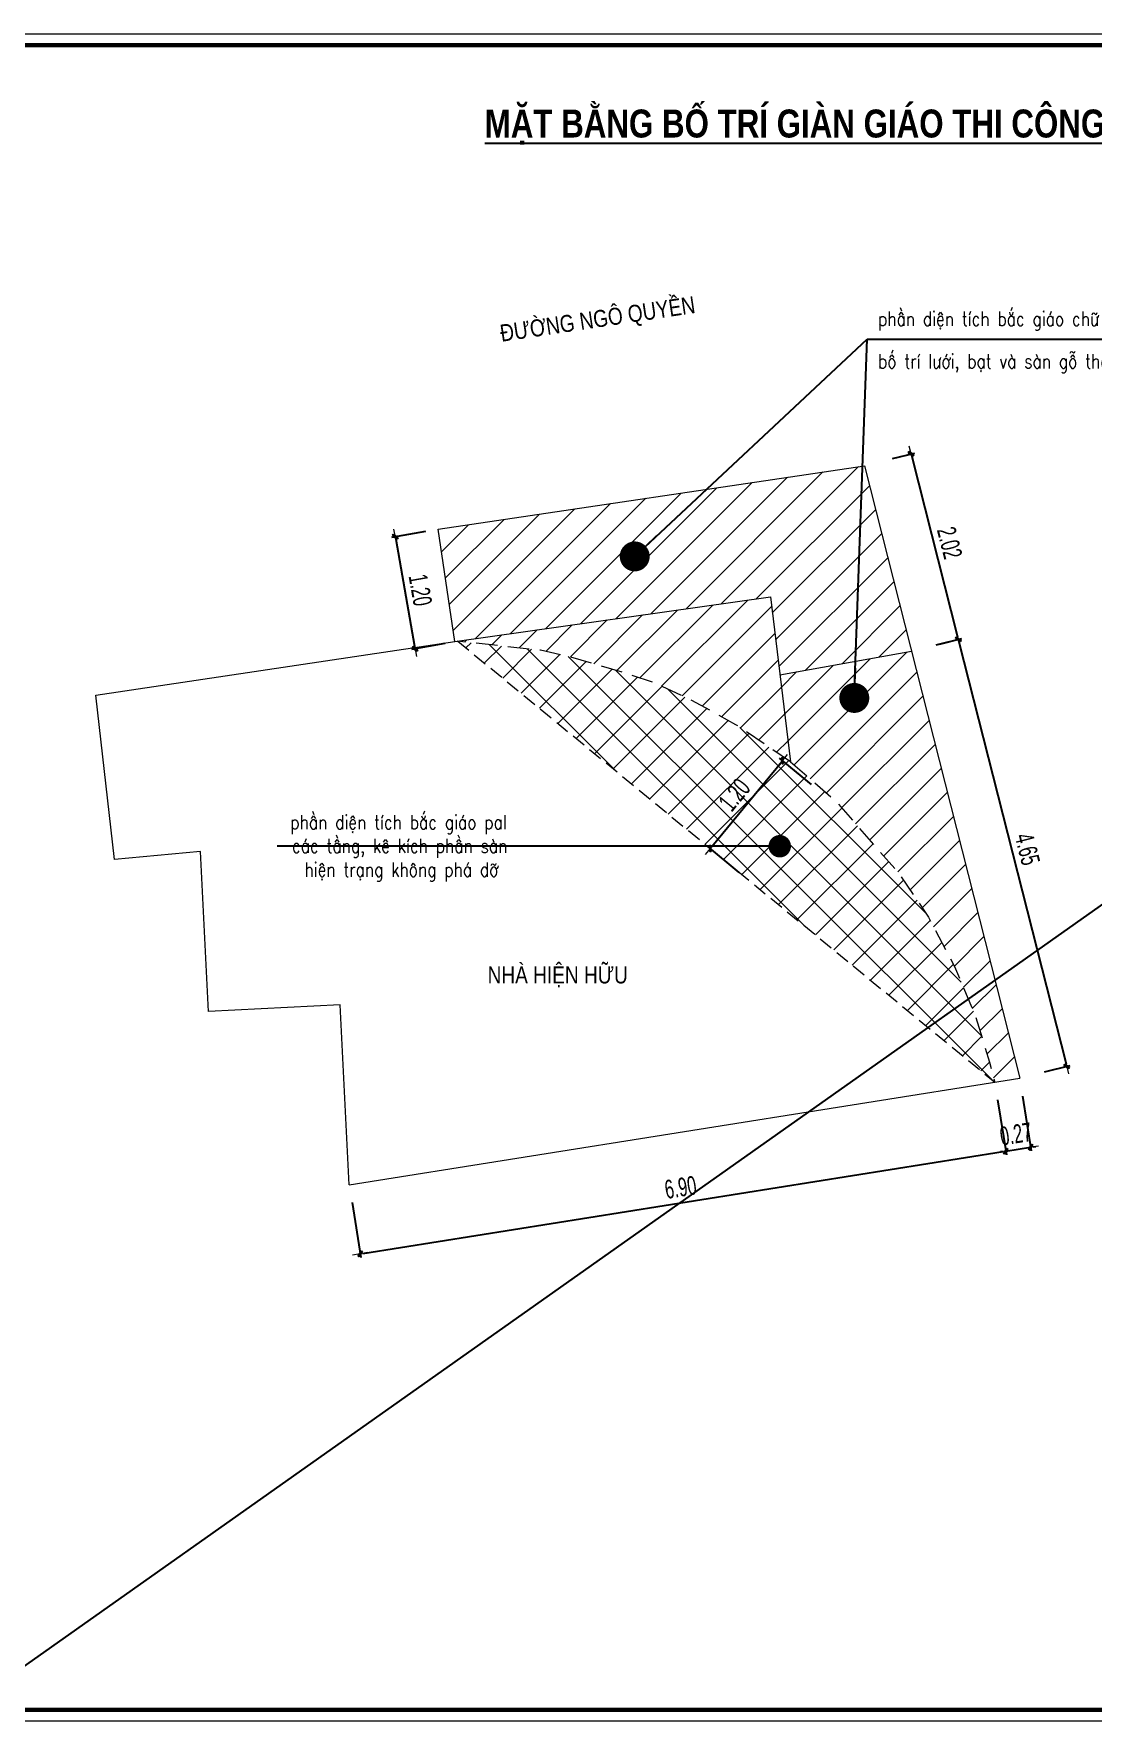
# Model space of a CAD drawing. Header units: millimetres. Extents: x 480521 to 6014615, y -961280 to 187869.
# Drawn here: x 731927 to 743107, y -28976 to -11156 of the extents above; entities that cross this region are included whole.
import ezdxf
from ezdxf.enums import TextEntityAlignment as Align

# ---------------------------------------------------------------- set-up
doc = ezdxf.new("R2010")
doc.units = ezdxf.units.MM
doc.header["$LTSCALE"] = 600
doc.header["$MEASUREMENT"] = 0
doc.linetypes.add('HIDDEN', pattern=[0.375, 0.25, -0.125])
doc.layers.get('0').update_dxf_attribs({"lineweight": 0})
doc.layers.get('Defpoints').update_dxf_attribs({"lineweight": 0})
for name, color, linetype, lineweight in [('dim', 144, 'Continuous', 13), ('Khungten_LCDI', 7, 'Continuous', 25), ('LC Dim', 8, 'Continuous', 18), ('LC Hatch @ 1 (1)', 252, 'Continuous', 9), ('LC Net khuat', 4, 'HIDDEN', 13), ('LC Net thay', 7, 'Continuous', 25), ('LC Text1', 3, 'Continuous', 20), ('LC Text2', 7, 'Continuous', 25)]:
    doc.layers.add(name, color=color, linetype=linetype, lineweight=lineweight)
doc.layers.add('KCS_Plotter', color=11, linetype='Continuous', plot=False)
doc.styles.add('HOATBIF', font='hoatbif.shx', dxfattribs={"width": 0.65})
doc.styles.add('Khungten', font='VHAVAN.TTF', dxfattribs={"width": 0.9, "height": 5000})
doc.styles.add('LC 1', font='VHAVANB.TTF')
doc.styles.add('LC 3', font='vnsimli.shx', dxfattribs={"width": 0.75})
doc.styles.add('LC3', font='VHARIALB.TTF', dxfattribs={"width": 0.8})
doc.styles.add('T2', font='VHARIAL.TTF', dxfattribs={"width": 0.8})
doc.styles.add('Title', font='VHBLACK.TTF')
doc.dimstyles.new('1-100 (1-60)', dxfattribs={"dimscale": 79, "dimtxt": 2.5, "dimasz": 0.35, "dimexe": 0.5, "dimexo": 0, "dimgap": 0.8, "dimtad": 1, "dimdec": 0, "dimzin": 0, "dimdsep": 46, "dimtxsty": 'HOATBIF', "dimblk1": 'DOT', "dimblk2": 'DOT', "dimsah": 1, "dimcen": -1, "dimdle": 1, "dimclrd": 256, "dimclre": 256, "dimclrt": 4, "dimadec": 3, "dimazin": 2, "dimtfac": 0.333333, "dimtdec": 0, "dimtix": 1, "dimtmove": 2, "dimatfit": 3, "dimldrblk": 'DOT', "dimfxl": 1, "dimtvp": 0.833333, "dimtolj": 1, "dimtzin": 0, "dimarcsym": 0})

# ---------------------------------------------------------------- blocks, each defined once
blk = doc.blocks.new('lcdi fix')
at = {"layer": 'Defpoints', "lineweight": 0}
blk.add_lwpolyline([(-1200, -14850), (-1200, 14850), (40800, 14850), (40800, -14850)], close=True, dxfattribs=at)
at = {"layer": 'Khungten_LCDI', "color": 5, "lineweight": 60}
blk.add_lwpolyline([(0, -14650), (0, 14650), (40600, 14650), (40600, -14650)], close=True, dxfattribs=at)
at = {"color": 7, "style": 'Khungten', "width": 0.8}
for tag, p in [('REVISION', (39499, -10746)), ('NGAYHT', (39546, -11609))]:
    blk.add_attdef(tag, text='', height=200, dxfattribs=at).set_placement(p, align=Align.CENTER)
at = {"layer": 'LC Text1', "color": 3, "style": 'LC 1', "width": 1.834006}
for tag, p, p2 in [('TENBANVE1', (36913, -8886), (40339, -8886)), ('TENBANVE2', (36913, -9562), (40339, -9562))]:
    blk.add_attdef(tag, text='', height=250, dxfattribs=at).set_placement(p, p2, align=Align.FIT)
at = {"layer": 'LC Text1', "style": 'Title', "width": 0.7}
blk.add_attdef('SOBANVE', text='', height=250, dxfattribs=at).set_placement((39562, -13896), align=Align.CENTER)
blk = doc.blocks.new('TIEUDE1')
at = {"layer": 'LC Text2', "color": 7, "style": 'LC 1'}
blk.add_attdef('TIªU§Ò', text='', height=5, dxfattribs=at).set_placement((0, 0), align=Align.BOTTOM_CENTER)
blk.add_attdef('TL', text='', height=3, dxfattribs=at).set_placement((0, -2), align=Align.TOP_CENTER)
blk = doc.blocks.new('DOT')
at = {"layer": 'dim'}
for p, q in [((-1, -1), (1, 1)), ((-3, 0), (3, 0))]:
    blk.add_line(p, q, dxfattribs=at)
blk.add_lwpolyline([(0.5, 1), (-1, -0.5), (-0.5, -1), (1, 0.5)], close=True, dxfattribs=at)
blk = doc.blocks.new('*D203')
at = {"layer": 'Defpoints', "color": 0, "transparency": 16777216}
for p in [(741450, -17611), (742827, -22061), (742594, -22120)]:
    blk.add_point(p, dxfattribs=at)
at = {"layer": 'LC Dim', "lineweight": -2, "transparency": 16777216}
for p, q in [((741450, -17611), (741721, -17543)), ((741689, -17579), (742820, -22034)), ((742594, -22120), (742865, -22051))]:
    blk.add_line(p, q, dxfattribs=at)
at = {"layer": 'LC Dim', "lineweight": -2, "transparency": 16777216, "xscale": 27.65, "yscale": 27.65, "zscale": 27.65}
for p, rotation in [((741682, -17552), 104.2416062080682), ((742827, -22061), 284.2416062080682)]:
    blk.add_blockref('DOT', p, dxfattribs=dict(at, rotation=rotation))
at = {"layer": 'LC Dim', "color": 4, "transparency": 16777216, "insert": (742412, -19767), "char_height": 197.5, "attachment_point": 5, "rotation": 284.2416, "style": 'HOATBIF'}
blk.add_mtext('\\A1;4.65', dxfattribs=at)
blk = doc.blocks.new('_Dot')
at = {"color": 0, "linetype": 'ByBlock', "lineweight": -2}
blk.add_line((-0.5, 0), (-1, 0), dxfattribs=at)
at = {"color": 0, "linetype": 'ByBlock', "const_width": 0.5}
blk.add_lwpolyline([(-0.25, 0, 1), (0.25, 0, 1)], format="xyb", close=True, dxfattribs=at)
blk = doc.blocks.new('*D204')
at = {"layer": 'Defpoints', "color": 0, "transparency": 16777216}
for p in [(742098, -22416), (742184, -22957), (735285, -23500)]:
    blk.add_point(p, dxfattribs=at)
at = {"layer": 'LC Dim', "lineweight": -2, "transparency": 16777216}
for p, q in [((742098, -22416), (742190, -22996)), ((735398, -24037), (742157, -22961)), ((735285, -23500), (735377, -24080))]:
    blk.add_line(p, q, dxfattribs=at)
at = {"layer": 'LC Dim', "lineweight": -2, "transparency": 16777216, "xscale": 27.65, "yscale": 27.65, "zscale": 27.65}
for p, rotation in [((742184, -22957), 9.040805951887855), ((735371, -24041), 189.0408059518878)]:
    blk.add_blockref('DOT', p, dxfattribs=dict(at, rotation=rotation))
at = {"layer": 'LC Dim', "color": 4, "transparency": 16777216, "insert": (738752, -23339), "char_height": 197.5, "attachment_point": 5, "rotation": 9.0408, "style": 'HOATBIF'}
blk.add_mtext('\\A1;6.90', dxfattribs=at)
blk = doc.blocks.new('*D205')
at = {"layer": 'Defpoints', "color": 0, "transparency": 16777216}
for p in [(742098, -22416), (742360, -22374), (742446, -22915)]:
    blk.add_point(p, dxfattribs=at)
at = {"layer": 'LC Dim', "lineweight": -2, "transparency": 16777216}
for p, q in [((742098, -22416), (742190, -22996)), ((742360, -22374), (742452, -22954)), ((742157, -22961), (742130, -22965)), ((742184, -22957), (742446, -22915)), ((742473, -22911), (742501, -22906))]:
    blk.add_line(p, q, dxfattribs=at)
at = {"layer": 'LC Dim', "lineweight": -2, "transparency": 16777216, "xscale": 27.65, "yscale": 27.65, "zscale": 27.65}
for p, rotation in [((742184, -22957), 9.040805951344053), ((742446, -22915), 189.0408059513441)]:
    blk.add_blockref('DOT', p, dxfattribs=dict(at, rotation=rotation))
at = {"layer": 'LC Dim', "color": 4, "transparency": 16777216, "insert": (742290, -22776), "char_height": 197.5, "attachment_point": 5, "rotation": 9.0408, "style": 'HOATBIF'}
blk.add_mtext('\\A1;0.27', dxfattribs=at)
blk = doc.blocks.new('*D206')
at = {"layer": 'Defpoints', "color": 0, "transparency": 16777216}
for p in [(740988, -15643), (741485, -17603), (741682, -17552)]:
    blk.add_point(p, dxfattribs=at)
at = {"layer": 'LC Dim', "lineweight": -2, "transparency": 16777216}
for p, q in [((740988, -15643), (741223, -15584)), ((741192, -15620), (741676, -17526)), ((741485, -17603), (741721, -17543))]:
    blk.add_line(p, q, dxfattribs=at)
at = {"layer": 'LC Dim', "lineweight": -2, "transparency": 16777216, "xscale": 27.65, "yscale": 27.65, "zscale": 27.65}
for p, rotation in [((741185, -15593), 104.2416062080425), ((741682, -17552), 284.2416062080426)]:
    blk.add_blockref('DOT', p, dxfattribs=dict(at, rotation=rotation))
at = {"layer": 'LC Dim', "color": 4, "transparency": 16777216, "insert": (741591, -16533), "char_height": 197.5, "attachment_point": 5, "rotation": 284.2416, "style": 'HOATBIF'}
blk.add_mtext('\\A1;2.02', dxfattribs=at)
blk = doc.blocks.new('*D207')
at = {"layer": 'Defpoints', "color": 0, "transparency": 16777216}
for p in [(736059, -16413), (736266, -17595), (735950, -17651)]:
    blk.add_point(p, dxfattribs=at)
at = {"layer": 'LC Dim', "lineweight": -2, "transparency": 16777216}
for p, q in [((736059, -16413), (735703, -16475)), ((735747, -16495), (735945, -17623)), ((736266, -17595), (735911, -17657))]:
    blk.add_line(p, q, dxfattribs=at)
at = {"layer": 'LC Dim', "lineweight": -2, "transparency": 16777216, "xscale": 27.65, "yscale": 27.65, "zscale": 27.65}
for p, rotation in [((735742, -16468), 99.94982158128727), ((735950, -17651), 279.9498215812873)]:
    blk.add_blockref('DOT', p, dxfattribs=dict(at, rotation=rotation))
at = {"layer": 'LC Dim', "color": 4, "transparency": 16777216, "insert": (736006, -17031), "char_height": 197.5, "attachment_point": 5, "rotation": 279.9498, "style": 'HOATBIF'}
blk.add_mtext('\\A1;1.20', dxfattribs=at)
blk = doc.blocks.new('*D208')
at = {"layer": 'Defpoints', "color": 0, "transparency": 16777216}
for p in [(739827, -18833), (740134, -19085), (739372, -20012)]:
    blk.add_point(p, dxfattribs=at)
at = {"layer": 'LC Dim', "lineweight": -2, "transparency": 16777216}
for p, q in [((739083, -19739), (739810, -18855)), ((740134, -19085), (739797, -18808)), ((739372, -20012), (739035, -19735))]:
    blk.add_line(p, q, dxfattribs=at)
at = {"layer": 'LC Dim', "lineweight": -2, "transparency": 16777216, "xscale": 27.65, "yscale": 27.65, "zscale": 27.65}
for p, rotation in [((739827, -18833), 50.58566855416528), ((739065, -19760), 230.5856685541653)]:
    blk.add_blockref('DOT', p, dxfattribs=dict(at, rotation=rotation))
at = {"layer": 'LC Dim', "color": 4, "transparency": 16777216, "insert": (739321, -19194), "char_height": 197.5, "attachment_point": 5, "rotation": 50.5857, "style": 'HOATBIF'}
blk.add_mtext('\\A1;1.20', dxfattribs=at)

msp = doc.modelspace()

# ---------------------------------------------------------------- hatches: boundary and pattern name
at = {"layer": 'LC Hatch @ 1 (1)', "ltscale": 2}
h = msp.add_hatch(dxfattribs=at)
h.set_pattern_fill('ANSI31', color=256, scale=1800)
h.paths.add_polyline_path([(740691.535, -15718.597), (736194.377, -16388.772), (736371.25, -17575.665), (739699.529, -17102.511), (739800.74, -17927.189), (741188.799, -17677.784)])
h = msp.add_hatch(dxfattribs=at)
h.set_pattern_fill('ANSI31', color=256, scale=1800)
h.set_pattern_definition([(45, (20256.4, 14923.13), (-159.099026, 159.099026), [])])
h.paths.add_polyline_path([(739335.555, -18453.141), (739913.479, -18845.8), (739699.529, -17102.511), (736401.825, -17571.319), (737273.519, -17667.217), (737590.516, -17737.136), (738146.817, -17900.768), (738468.684, -18009.199), (738871.426, -18195.578)])
h.paths.add_polyline_path([(739913.479, -18845.8), (740369.914, -19239.258), (741047.77, -20011.097), (741369.223, -20486.491), (741643.935, -21005.036), (741865.203, -21532.331), (742010.905, -22015.83), (742068.2, -22228.106), (742333.029, -22185.968), (741188.799, -17677.784), (739800.74, -17927.189)])
h = msp.add_hatch(dxfattribs=at)
h.set_pattern_fill('ANSI37', color=256, scale=2000)
h.paths.add_polyline_path([(740369.914, -19239.258), (739913.479, -18845.8), (739335.555, -18453.141), (738871.426, -18195.578), (738468.684, -18009.199), (738146.817, -17900.768), (737590.516, -17737.136), (737273.519, -17667.217), (736401.825, -17571.319), (742068.2, -22228.106), (742010.905, -22015.83), (741865.203, -21532.331), (741643.935, -21005.036), (741369.223, -20486.491), (741047.77, -20011.097)])

# ---------------------------------------------------------------- linework, layer by layer
at = {"layer": 'LC Net khuat'}
msp.add_line((736401.825, -17571.319), (742068.2, -22228.106), dxfattribs=at)
at = {"layer": 'LC Net khuat', "color": 1, "lineweight": 13, "ltscale": 1.5, "flags": 128}
for points in [[(739913.479, -18845.8), (739335.555, -18453.141), (738871.426, -18195.578), (738468.684, -18009.199), (738146.817, -17900.768), (737590.516, -17737.136), (737273.519, -17667.217), (736401.825, -17571.319)], [(739913.479, -18845.8), (740369.914, -19239.258), (741047.77, -20011.097), (741369.223, -20486.491), (741643.935, -21005.036), (741865.203, -21532.331), (742010.905, -22015.83), (742068.2, -22228.106)]]:
    msp.add_lwpolyline(points, dxfattribs=at)
at = {"layer": 'LC Net thay', "color": 7, "linetype": 'Continuous', "lineweight": 0}
for p, q in [((736194.377, -16388.772), (740691.535, -15718.597)), ((740691.535, -15718.597), (742333.029, -22185.968)), ((736371.25, -17575.665), (736194.377, -16388.772)), ((736371.25, -17575.665), (739699.529, -17102.511)), ((739699.529, -17102.511), (739913.479, -18845.8)), ((732581.991, -18140.347), (736371.25, -17575.665)), ((739800.74, -17927.189), (741188.799, -17677.784)), ((732778.524, -19874.681), (732581.991, -18140.347)), ((733685.67, -19790.651), (732778.524, -19874.681)), ((733771.16, -21481.144), (733685.67, -19790.651)), ((735158.713, -21410.975), (733771.16, -21481.144)), ((735254.861, -23312.208), (735158.713, -21410.975)), ((735254.861, -23312.208), (742333.029, -22185.968))]:
    msp.add_line(p, q, dxfattribs=at)

# ---------------------------------------------------------------- block references
at = {"layer": 'LC Net thay', "xscale": 0.6000000155618168, "yscale": 0.6000000155618168, "zscale": 0.6000000155618168}
msp.add_blockref('lcdi fix', (731724.637, -20066.413), dxfattribs=at)
at = {"layer": 'LC Text2'}
ref = msp.add_blockref('TIEUDE1', (741790.528, -12340.727), dxfattribs=dict(at, xscale=60.00000000003865, yscale=60.00000000003865, zscale=60.00000000003865))
ref.add_attrib('TIªU§Ò', '%%UmÆt b»ng bè trÝ giµn gi¸o thi c«ng ph¸ dì, c\xadìng chÕ', dxfattribs={"color": 7, "height": 295.46488, "style": 'LC3', "width": 0.8}).set_placement((741790.528, -12340.727), align=Align.BOTTOM_CENTER)

# ---------------------------------------------------------------- texts
at = {"layer": 'LC Text1', "color": 3, "style": 'LC 3', "width": 0.8}
for s, p in [('phÇn diÖn tÝch b¾c gi¸o ch÷ h che ch¾n bôi', (740835.84, -14240.906)), ('bè trÝ l\xadíi, b¹t vµ sµn gç thao t¸c ®ì vËt liÖu r¬i', (740835.84, -14689.615))]:
    msp.add_text(s, height=150, dxfattribs=at).set_placement(p)
at = {"layer": 'LC Text1', "color": 3, "insert": (734512.638, -19407.586), "char_height": 150, "width": 3173.999, "attachment_point": 1, "style": 'LC 3'}
msp.add_mtext('\\pi121.28521;{\\W0.8;phÇn diÖn tÝch b¾c gi¸o pal \\P\\pi138.42807;c¸c tÇng, kª kÝch phÇn sµn \\P\\pi269.85664;hiÖn tr¹ng kh«ng ph¸ dì}', dxfattribs=at)
at = {"layer": 'LC Text2', "style": 'T2', "width": 0.8}
msp.add_text('®\xadêng ng« quyÒn', height=180, rotation=8.4759446, dxfattribs=at).set_placement((736862.605, -14409.624))

# ---------------------------------------------------------------- dimensions: what is measured, and where the dimension line sits
at = {"layer": 'LC Dim'}
for p1, p2, distance, picture, middle in [((740988.003, -15643.35), (741485.267, -17602.537), 203.419, '*D206', (741590.775, -16533.059)), ((736058.788, -16412.557), (736266.235, -17595.104), -321.264, '*D207', (736005.593, -17031.358)), ((741450.156, -17611.448), (742594.386, -22119.632), 239.643, '*D203', (742411.522, -19766.744)), ((739372.072, -20012.352), (740133.98, -19085.262), 397.019, '*D208', (739321.181, -19193.904)), ((735284.712, -23499.817), (742098.052, -22415.715), -547.865, '*D204', (738752.024, -23338.887))]:
    dim = msp.add_aligned_dim(p1=p1, p2=p2, distance=distance, dimstyle='1-100 (1-60)', override={"dimdec": 2, "dimlfac": 0.001}, dxfattribs=at)
    dim.commit()
    dim.dimension.update_dxf_attribs({"geometry": picture, "text_midpoint": middle})
dim = msp.add_linear_dim(base=(742445.891, -22915.126), p1=(742098.052, -22415.715), p2=(742359.8, -22374.067), angle=189.040806, dimstyle='1-100 (1-60)', override={"dimdec": 2, "dimlfac": 0.001}, dxfattribs=at)
dim.commit()
dim.dimension.update_dxf_attribs({"geometry": '*D205', "text_midpoint": (742289.568, -22776.012)})

# ---------------------------------------------------------------- leaders
for points, override in [([(738268.432, -16675.796), (740722.336, -14380.295), (746517.541, -14380.295)], {"dimasz": 4, "dimdec": 2, "dimlfac": 0.001}), ([(740585.506, -18170.314), (740722.336, -14380.295), (746517.541, -14380.295)], {"dimasz": 4, "dimdec": 2, "dimlfac": 0.001}), ([(739798.725, -19736.187), (734494.364, -19736.187)], {"dimasz": 3, "dimdec": 2, "dimlfac": 0.001})]:
    msp.add_leader(points, dimstyle='1-100 (1-60)', override=override, dxfattribs=at)

# ---------------------------------------------------------------- next in the draw order: texts
at = {"layer": 'LC Text2', "insert": (736715.941, -21005.509), "char_height": 180, "width": 1438.55853, "attachment_point": 1, "style": 'T2', "bg_fill": 3, "box_fill_scale": 1.5, "bg_fill_color": 256, "bg_fill_transparency": 0}
msp.add_mtext('nhµ hiÖn h÷u', dxfattribs=at)

# ---------------------------------------------------------------- next in the draw order: linework, layer by layer
at = {"layer": 'KCS_Plotter'}
msp.add_line((731004.637, -28976.413), (756204.637, -11156.412), dxfattribs=at)

doc.saveas('drawing.dxf')
